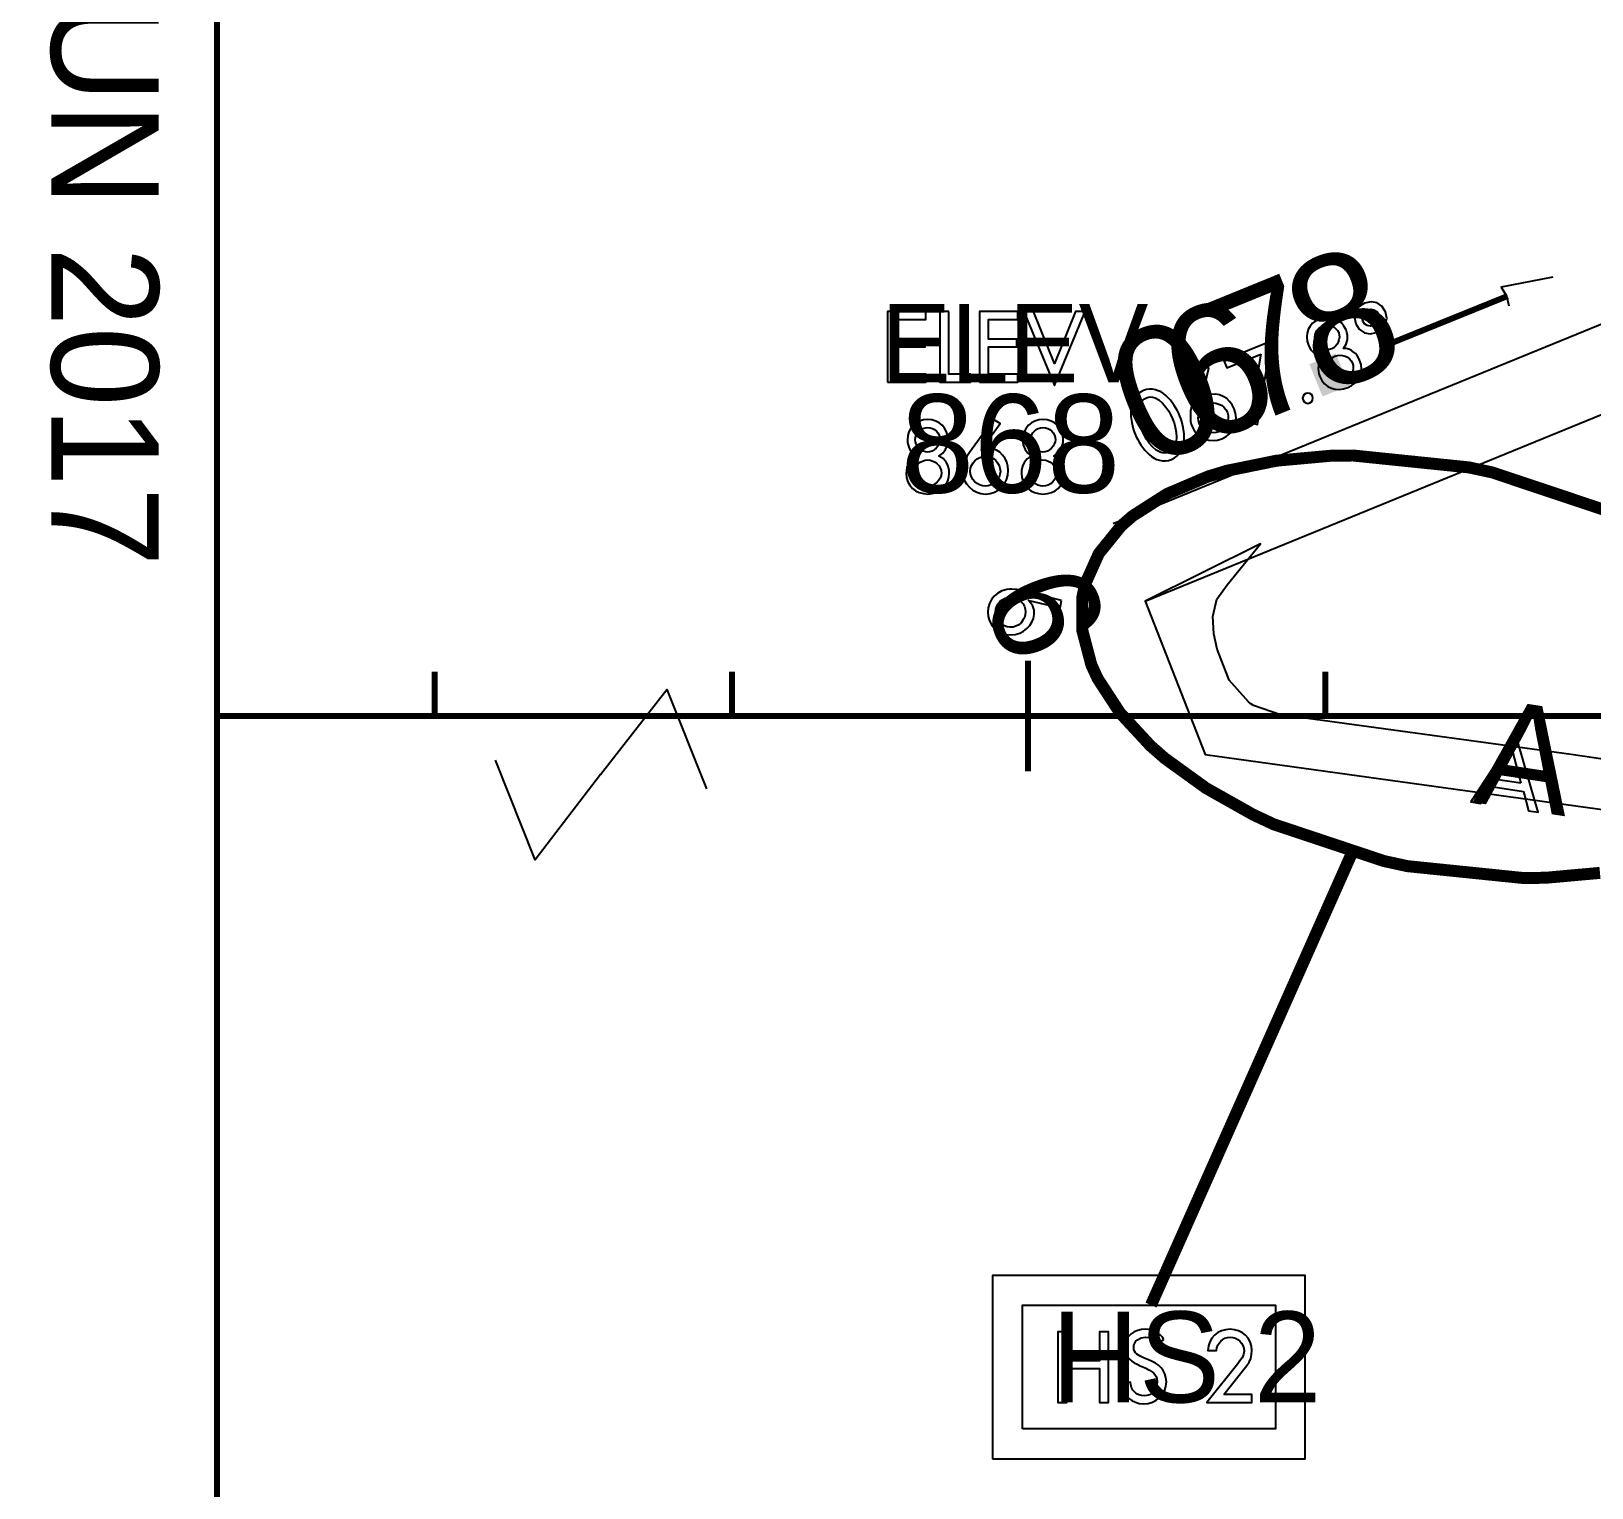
# Model space of a CAD drawing. Extents: x 0.08 to 5.7, y 0.31 to 7.95.
# Drawn here: x 0.085 to 1.497, y 1.907 to 3.225 of the extents above; entities that cross this region are included whole.
import ezdxf

# ---------------------------------------------------------------- set-up
doc = ezdxf.new("R2010")
doc.units = 0
doc.layers.get('0').update_dxf_attribs({"linetype": 'CONTINUOUS'})

msp = doc.modelspace()

# ---------------------------------------------------------------- linework, layer by layer
at = {"color": 0, "const_width": 0.005417}
for points in [[(0.252929, 7.62446), (5.12706, 7.62446), (5.12706, 0.625543), (0.252929, 0.625543), (0.252929, 7.62446)], [(1.42068, 2.98514), (1.31473, 2.94222)], [(0.986817, 2.60525), (0.986817, 2.65528)], [(0.449869, 2.60525), (0.449869, 2.64529)], [(0.718912, 2.60525), (0.718912, 2.64529)], [(1.2557, 2.60525), (1.2557, 2.64529)], [(0.253039, 2.60525), (2.32958, 2.60525), (4.27626, 2.60525)], [(0.986817, 2.55528), (0.986817, 2.60525)]]:
    msp.add_lwpolyline(points, dxfattribs=at)
at = {"color": 0}
for points in [[(1.09277, 2.70915), (4.08029, 3.93099), (4.05126, 4), (1.06375, 2.77919)], [(1.46164, 3.00222), (1.41471, 2.99322), (1.41971, 2.98514), (1.42165, 2.97624)], [(1.29123, 2.97874), (1.28624, 2.97553), (1.2832, 2.97114), (1.28223, 2.96582), (1.28348, 2.96001), (1.28651, 2.95503), (1.29112, 2.95193), (1.29639, 2.95096), (1.30208, 2.9521), (1.30707, 2.95529), (1.31027, 2.95975), (1.31125, 2.96511), (1.31011, 2.97081), (1.30697, 2.97586), (1.30252, 2.979), (1.29709, 2.97999), (1.29123, 2.97874)], [(0.8597, 2.90722), (0.894422, 2.90722), (0.894422, 2.91428), (0.867893, 2.91428), (0.867893, 2.93901), (0.893608, 2.93901), (0.893608, 2.94613), (0.867893, 2.94613), (0.867893, 2.96386), (0.894422, 2.96386), (0.894422, 2.97097), (0.8597, 2.97097), (0.8597, 2.90722)], [(0.915256, 2.97097), (0.907064, 2.97097), (0.907064, 2.90722), (0.934733, 2.90722), (0.934733, 2.91428), (0.915256, 2.91428), (0.915256, 2.97097)], [(0.942762, 2.90722), (0.977485, 2.90722), (0.977485, 2.91428), (0.950956, 2.91428), (0.950956, 2.93901), (0.976671, 2.93901), (0.976671, 2.94613), (0.950956, 2.94613), (0.950956, 2.96386), (0.977485, 2.96386), (0.977485, 2.97097), (0.942762, 2.97097), (0.942762, 2.90722)], [(0.991644, 2.97097), (0.983074, 2.97097), (1.01085, 2.90403), (1.03847, 2.97097), (1.02973, 2.97097), (1.01085, 2.92404), (0.991644, 2.97097)], [(1.25071, 2.91237), (1.25266, 2.90875), (1.25515, 2.90571), (1.25803, 2.90332), (1.26123, 2.90169), (1.2647, 2.90082), (1.26834, 2.90056), (1.27208, 2.9011), (1.27599, 2.90224), (1.27946, 2.90403), (1.2825, 2.90642), (1.28499, 2.90901), (1.28678, 2.91222), (1.28792, 2.91558), (1.28847, 2.91932), (1.28803, 2.92307), (1.28678, 2.92708), (1.28581, 2.92931), (1.28445, 2.93138), (1.28293, 2.93321), (1.28109, 2.93474), (1.27919, 2.93599), (1.27696, 2.93696), (1.27474, 2.9375), (1.27224, 2.93767), (1.27458, 2.94151), (1.27572, 2.94569), (1.27582, 2.94775), (1.27572, 2.94997), (1.27512, 2.95221), (1.27447, 2.95443), (1.27262, 2.9579), (1.27029, 2.96083), (1.26763, 2.96306), (1.26459, 2.96474), (1.26123, 2.96571), (1.25776, 2.9661), (1.25418, 2.96571), (1.25054, 2.96457), (1.24707, 2.96278), (1.2443, 2.96056), (1.24197, 2.9579), (1.24029, 2.95486), (1.23931, 2.95156), (1.23904, 2.94808), (1.23931, 2.94428), (1.24056, 2.94069), (1.24154, 2.93847), (1.24278, 2.93653), (1.24414, 2.93485), (1.24571, 2.93349), (1.24929, 2.93126), (1.25347, 2.93001), (1.25195, 2.92817), (1.25081, 2.92626), (1.25, 2.92415), (1.24946, 2.92182), (1.24929, 2.9196), (1.24946, 2.9171), (1.25, 2.91471), (1.25071, 2.91237)], [(1.29959, 2.95833), (1.29666, 2.95779), (1.29373, 2.95833), (1.29123, 2.96001), (1.28961, 2.96251), (1.28901, 2.96556), (1.28961, 2.96847), (1.29123, 2.97097), (1.29373, 2.97265), (1.29682, 2.97319), (1.2997, 2.97265), (1.30225, 2.97097), (1.30387, 2.96832), (1.30447, 2.96528), (1.30387, 2.96251), (1.30208, 2.96001), (1.29959, 2.95833)], [(1.2532, 2.95806), (1.25526, 2.95861), (1.25749, 2.95888), (1.2596, 2.95861), (1.26166, 2.9579), (1.26362, 2.95692), (1.2653, 2.95557), (1.26682, 2.95378), (1.2679, 2.95182), (1.26834, 2.94988), (1.26845, 2.94775), (1.26807, 2.94553), (1.26736, 2.94347), (1.26638, 2.94151), (1.26497, 2.93972), (1.26346, 2.93832), (1.26166, 2.93722), (1.2596, 2.93668), (1.25749, 2.93668), (1.25526, 2.93696), (1.2532, 2.93767), (1.25125, 2.93875), (1.24946, 2.94), (1.24805, 2.94151), (1.24707, 2.94336), (1.24637, 2.94553), (1.24626, 2.94775), (1.24653, 2.94988), (1.24723, 2.95193), (1.24821, 2.95389), (1.24957, 2.95557), (1.25125, 2.95692), (1.2532, 2.95806)], [(1.19737, 2.93261), (1.18679, 2.87071), (1.19428, 2.86888), (1.20665, 2.94417), (1.16401, 2.92681), (1.16667, 2.92014), (1.19737, 2.93261)], [(1.26432, 2.93072), (1.26666, 2.93138), (1.26904, 2.93164), (1.27138, 2.93138), (1.2736, 2.93083), (1.27572, 2.92974), (1.27762, 2.92833), (1.27919, 2.92654), (1.28027, 2.92443), (1.28098, 2.92219), (1.28098, 2.91986), (1.28071, 2.91749), (1.27984, 2.91525), (1.27859, 2.91319), (1.27723, 2.9114), (1.27528, 2.90989), (1.27322, 2.90875), (1.271, 2.90821), (1.26861, 2.90793), (1.26628, 2.90821), (1.26405, 2.9089), (1.26194, 2.90989), (1.25998, 2.91124), (1.25846, 2.91303), (1.25738, 2.91499), (1.25667, 2.91737), (1.25651, 2.91971), (1.25678, 2.9221), (1.25765, 2.92432), (1.2589, 2.92626), (1.26042, 2.92806), (1.26221, 2.92958), (1.26432, 2.93072)], [(1.14377, 2.92096), (1.13471, 2.88525), (1.1339, 2.88086), (1.13363, 2.87625), (1.13363, 2.87392), (1.1339, 2.87169), (1.13444, 2.86931), (1.13525, 2.86708), (1.13721, 2.86333), (1.13987, 2.86029), (1.1429, 2.85781), (1.14654, 2.85596), (1.15028, 2.85471), (1.1543, 2.85433), (1.15831, 2.85471), (1.16222, 2.85585), (1.16596, 2.85792), (1.16916, 2.8604), (1.17166, 2.86361), (1.17345, 2.86708), (1.17459, 2.87099), (1.17502, 2.875), (1.17459, 2.87918), (1.17334, 2.88319), (1.17155, 2.88667), (1.16916, 2.88971), (1.1665, 2.89236), (1.16336, 2.89432), (1.15999, 2.89567), (1.15641, 2.89626), (1.15278, 2.89611), (1.14903, 2.89513), (1.1461, 2.89344), (1.14377, 2.89139), (1.14361, 2.89139), (1.15039, 2.91997), (1.14377, 2.92096)], [(1.11664, 2.83724), (1.1193, 2.8386), (1.12153, 2.84028), (1.12332, 2.84207), (1.12484, 2.84429), (1.12608, 2.84668), (1.12706, 2.84918), (1.12766, 2.85178), (1.12793, 2.8546), (1.12804, 2.8604), (1.12723, 2.8661), (1.12668, 2.86888), (1.12598, 2.87153), (1.12516, 2.87418), (1.12419, 2.87651), (1.12321, 2.8789), (1.12196, 2.88124), (1.12055, 2.88374), (1.11903, 2.88612), (1.11556, 2.89085), (1.11155, 2.89501), (1.10932, 2.89681), (1.1071, 2.89833), (1.1046, 2.89947), (1.10211, 2.90039), (1.09945, 2.90082), (1.09679, 2.90082), (1.09402, 2.90056), (1.09125, 2.89958), (1.08849, 2.89822), (1.08626, 2.89665), (1.08442, 2.89475), (1.0829, 2.89253), (1.08165, 2.89014), (1.08084, 2.88747), (1.08013, 2.88487), (1.07986, 2.88211), (1.07986, 2.87625), (1.08068, 2.87056), (1.08127, 2.86762), (1.08192, 2.86501), (1.08279, 2.86236), (1.08377, 2.86003), (1.08474, 2.85764), (1.08599, 2.85525), (1.08735, 2.85292), (1.08887, 2.85042), (1.09234, 2.84581), (1.09641, 2.84179), (1.09863, 2.84), (1.10086, 2.83849), (1.10335, 2.83735), (1.10585, 2.83653), (1.10834, 2.83599), (1.11111, 2.83599), (1.11377, 2.83637), (1.11664, 2.83724)], [(1.23817, 2.89708), (1.23655, 2.896), (1.23557, 2.89442), (1.23513, 2.89264), (1.23557, 2.89085), (1.23655, 2.88932), (1.23806, 2.88835), (1.23985, 2.88792), (1.24164, 2.88835), (1.24322, 2.88932), (1.2443, 2.89085), (1.24457, 2.89264), (1.2443, 2.89442), (1.24322, 2.896), (1.24181, 2.89692), (1.24002, 2.89735), (1.23817, 2.89708)], [(1.09391, 2.89307), (1.09581, 2.89361), (1.09777, 2.89378), (1.09972, 2.89361), (1.10167, 2.89307), (1.10514, 2.89111), (1.10845, 2.88818), (1.11138, 2.88471), (1.11404, 2.88097), (1.1161, 2.87722), (1.11762, 2.87392), (1.11887, 2.87044), (1.12001, 2.86637), (1.12071, 2.86193), (1.12098, 2.85736), (1.12071, 2.85308), (1.11947, 2.84918), (1.11849, 2.8475), (1.11735, 2.84597), (1.11583, 2.84472), (1.11388, 2.84392), (1.11193, 2.84321), (1.11003, 2.84304), (1.10807, 2.84321), (1.10623, 2.84375), (1.10265, 2.84571), (1.09928, 2.84864), (1.09641, 2.85194), (1.09391, 2.85568), (1.0918, 2.85943), (1.09028, 2.86279), (1.08903, 2.86626), (1.08789, 2.87044), (1.08708, 2.87483), (1.08681, 2.87929), (1.08724, 2.88374), (1.08832, 2.88764), (1.0893, 2.88932), (1.09055, 2.89085), (1.09207, 2.89208), (1.09391, 2.89307)], [(1.15945, 2.86236), (1.15696, 2.86165), (1.1543, 2.86139), (1.15169, 2.86165), (1.14914, 2.86253), (1.14681, 2.86376), (1.14475, 2.8654), (1.14307, 2.86751), (1.14166, 2.86985), (1.14095, 2.8725), (1.14084, 2.875), (1.14128, 2.87765), (1.14209, 2.88015), (1.14334, 2.88249), (1.14502, 2.8846), (1.14692, 2.88624), (1.14914, 2.88747), (1.15169, 2.88818), (1.15419, 2.88846), (1.15679, 2.88818), (1.15929, 2.88738), (1.16168, 2.88624), (1.1639, 2.88444), (1.16569, 2.88238), (1.1671, 2.87972), (1.16775, 2.87722), (1.16791, 2.87457), (1.16764, 2.87207), (1.16683, 2.86957), (1.16542, 2.86735), (1.1639, 2.86529), (1.16178, 2.86361), (1.15945, 2.86236)], [(0.876519, 2.82488), (0.876953, 2.82086), (0.878039, 2.81706), (0.879883, 2.81392), (0.882215, 2.81108), (0.884983, 2.80886), (0.888346, 2.80735), (0.89209, 2.80638), (0.895996, 2.80599), (0.900011, 2.80638), (0.903592, 2.80735), (0.906956, 2.80886), (0.909885, 2.81108), (0.912218, 2.81392), (0.914008, 2.81706), (0.915147, 2.82086), (0.915582, 2.82488), (0.915419, 2.82736), (0.914876, 2.82986), (0.914171, 2.83208), (0.913032, 2.83415), (0.911783, 2.8361), (0.910157, 2.83778), (0.908203, 2.83919), (0.905979, 2.84011), (0.90956, 2.84293), (0.91211, 2.8464), (0.913032, 2.84831), (0.913738, 2.85042), (0.914171, 2.85265), (0.914279, 2.85499), (0.914008, 2.85889), (0.912924, 2.86236), (0.911242, 2.86556), (0.909179, 2.86822), (0.906413, 2.87044), (0.903321, 2.87196), (0.899849, 2.87304), (0.895996, 2.87332), (0.892199, 2.87304), (0.888726, 2.87196), (0.885579, 2.87044), (0.882921, 2.86822), (0.880697, 2.86556), (0.879015, 2.86236), (0.878039, 2.85889), (0.877658, 2.85499), (0.877767, 2.85265), (0.878201, 2.85042), (0.878907, 2.84831), (0.879883, 2.8464), (0.882379, 2.84293), (0.885688, 2.84011), (0.883626, 2.83919), (0.881782, 2.83778), (0.880154, 2.8361), (0.878907, 2.83415), (0.877929, 2.83208), (0.877061, 2.82986), (0.876682, 2.82736), (0.876519, 2.82488)], [(0.895996, 2.86626), (0.898221, 2.866), (0.900282, 2.8654), (0.902235, 2.86431), (0.903863, 2.8629), (0.905274, 2.86128), (0.90625, 2.85932), (0.906956, 2.85721), (0.907226, 2.85499), (0.906956, 2.85308), (0.90625, 2.85097), (0.905165, 2.84918), (0.903754, 2.8475), (0.901964, 2.84597), (0.900119, 2.84483), (0.898058, 2.84403), (0.895996, 2.84392), (0.893881, 2.84403), (0.891928, 2.84483), (0.889974, 2.84597), (0.888346, 2.8475), (0.886936, 2.84918), (0.885688, 2.85097), (0.884983, 2.85308), (0.884711, 2.85499), (0.884983, 2.85721), (0.885688, 2.85932), (0.886828, 2.86128), (0.888183, 2.8629), (0.889865, 2.86431), (0.891656, 2.8654), (0.893772, 2.866), (0.895996, 2.86626)], [(0.955675, 2.87332), (0.933865, 2.84358), (0.931532, 2.83985), (0.929471, 2.83572), (0.928603, 2.83361), (0.92806, 2.83137), (0.927626, 2.82904), (0.927518, 2.82667), (0.927897, 2.82249), (0.929144, 2.81862), (0.931099, 2.81515), (0.933757, 2.81207), (0.936794, 2.80957), (0.940429, 2.80761), (0.944174, 2.80638), (0.948188, 2.80599), (0.952474, 2.80653), (0.956381, 2.80761), (0.959853, 2.80957), (0.96289, 2.81222), (0.96544, 2.81526), (0.967231, 2.8189), (0.968479, 2.82292), (0.968913, 2.82721), (0.968479, 2.83111), (0.967503, 2.83475), (0.965983, 2.83822), (0.963758, 2.84125), (0.961262, 2.84375), (0.958171, 2.84571), (0.954699, 2.84694), (0.950846, 2.84739), (0.947646, 2.84694), (0.944607, 2.84581), (0.944444, 2.84597), (0.961535, 2.86985), (0.955675, 2.87332)], [(0.980849, 2.82488), (0.981228, 2.82086), (0.982368, 2.81706), (0.984158, 2.81392), (0.986546, 2.81108), (0.989421, 2.80886), (0.992622, 2.80735), (0.996365, 2.80638), (1.00027, 2.80599), (1.00429, 2.80638), (1.00792, 2.80735), (1.01123, 2.80886), (1.01416, 2.81108), (1.01655, 2.81392), (1.01834, 2.81706), (1.01942, 2.82086), (1.01986, 2.82488), (1.01975, 2.82736), (1.01915, 2.82986), (1.01845, 2.83208), (1.01736, 2.83415), (1.01611, 2.8361), (1.01443, 2.83778), (1.01248, 2.83919), (1.01025, 2.84011), (1.01389, 2.84293), (1.01655, 2.8464), (1.01736, 2.84831), (1.01807, 2.85042), (1.01845, 2.85265), (1.01861, 2.85499), (1.01834, 2.85889), (1.0172, 2.86236), (1.01557, 2.86556), (1.01346, 2.86822), (1.01069, 2.87044), (1.00765, 2.87196), (1.00418, 2.87304), (1.00027, 2.87332), (0.996528, 2.87304), (0.993056, 2.87196), (0.989854, 2.87044), (0.987196, 2.86822), (0.985026, 2.86556), (0.983344, 2.86236), (0.982368, 2.85889), (0.982096, 2.85499), (0.982206, 2.85265), (0.982476, 2.85042), (0.983182, 2.84831), (0.984158, 2.8464), (0.986654, 2.84293), (0.990126, 2.84011), (0.987901, 2.83919), (0.986111, 2.83778), (0.984429, 2.8361), (0.983182, 2.83415), (0.982206, 2.83208), (0.981392, 2.82986), (0.980957, 2.82736), (0.980849, 2.82488)], [(1.00027, 2.86626), (1.0025, 2.866), (1.00456, 2.8654), (1.00651, 2.86431), (1.00819, 2.8629), (1.0096, 2.86128), (1.01069, 2.85932), (1.01123, 2.85721), (1.0115, 2.85499), (1.01123, 2.85308), (1.01058, 2.85097), (1.00944, 2.84918), (1.00803, 2.8475), (1.00624, 2.84597), (1.00445, 2.84483), (1.00239, 2.84403), (1.00027, 2.84392), (0.99821, 2.84403), (0.996257, 2.84483), (0.994303, 2.84597), (0.992622, 2.8475), (0.991265, 2.84918), (0.990126, 2.85097), (0.989312, 2.85308), (0.98915, 2.85499), (0.989312, 2.85721), (0.990018, 2.85932), (0.991103, 2.86128), (0.992512, 2.8629), (0.99414, 2.86431), (0.996094, 2.8654), (0.99821, 2.866), (1.00027, 2.86626)], [(0.948188, 2.81304), (0.945529, 2.81332), (0.942925, 2.81418), (0.940701, 2.81543), (0.938585, 2.81706), (0.936957, 2.81917), (0.93571, 2.8215), (0.934842, 2.824), (0.934571, 2.82682), (0.934842, 2.82943), (0.93571, 2.83182), (0.937067, 2.83415), (0.938747, 2.8361), (0.94081, 2.83789), (0.943033, 2.83919), (0.945529, 2.84), (0.948188, 2.84028), (0.950683, 2.84), (0.953179, 2.83931), (0.955404, 2.83806), (0.957519, 2.83637), (0.95931, 2.83431), (0.960558, 2.83192), (0.961372, 2.82932), (0.961806, 2.82639), (0.961372, 2.82374), (0.960721, 2.82124), (0.95931, 2.81901), (0.957628, 2.81706), (0.955567, 2.81543), (0.953342, 2.81418), (0.950846, 2.81332), (0.948188, 2.81304)], [(0.895996, 2.83681), (0.898329, 2.83653), (0.900717, 2.83583), (0.902778, 2.83475), (0.904568, 2.83333), (0.90625, 2.83154), (0.907335, 2.82958), (0.908203, 2.82736), (0.908475, 2.82488), (0.908203, 2.82264), (0.907335, 2.82042), (0.906087, 2.81847), (0.904568, 2.81668), (0.902615, 2.81515), (0.900553, 2.81401), (0.898329, 2.81332), (0.895996, 2.81304), (0.893608, 2.81332), (0.891385, 2.81401), (0.889324, 2.81515), (0.887478, 2.81668), (0.885851, 2.81847), (0.884711, 2.82042), (0.883897, 2.82264), (0.883626, 2.82488), (0.883897, 2.82736), (0.884603, 2.82958), (0.885851, 2.83154), (0.887369, 2.83333), (0.889324, 2.83475), (0.891385, 2.83583), (0.893608, 2.83653), (0.895996, 2.83681)], [(1.00027, 2.83681), (1.00277, 2.83653), (1.00499, 2.83583), (1.00711, 2.83475), (1.0089, 2.83333), (1.01058, 2.83154), (1.01166, 2.82958), (1.01248, 2.82736), (1.0128, 2.82488), (1.01248, 2.82264), (1.01166, 2.82042), (1.01042, 2.81847), (1.0089, 2.81668), (1.00711, 2.81515), (1.00488, 2.81401), (1.00266, 2.81332), (1.00027, 2.81304), (0.998047, 2.81332), (0.995714, 2.81401), (0.993599, 2.81515), (0.991808, 2.81668), (0.990126, 2.81847), (0.98904, 2.82042), (0.988172, 2.82264), (0.987901, 2.82488), (0.988172, 2.82736), (0.988878, 2.82958), (0.990126, 2.83154), (0.991644, 2.83333), (0.993599, 2.83475), (0.995714, 2.83583), (0.997939, 2.83653), (1.00027, 2.83681)], [(1.01709, 2.70975), (0.981228, 2.71875), (0.976779, 2.71957), (0.972222, 2.71983), (0.969997, 2.71983), (0.967665, 2.71957), (0.96544, 2.71903), (0.963053, 2.71832), (0.959418, 2.71625), (0.956272, 2.7136), (0.953776, 2.71056), (0.951932, 2.70692), (0.950846, 2.70318), (0.950413, 2.69917), (0.950683, 2.69526), (0.951824, 2.69125), (0.953885, 2.6875), (0.956381, 2.68446), (0.959581, 2.68181), (0.963053, 2.68001), (0.96696, 2.67887), (0.970975, 2.6786), (0.975151, 2.67904), (0.979329, 2.68028), (0.982639, 2.68197), (0.985678, 2.68431), (0.988336, 2.68707), (0.990289, 2.69015), (0.991644, 2.69347), (0.99235, 2.6971), (0.992242, 2.70085), (0.991103, 2.70443), (0.989421, 2.70736), (0.987358, 2.70975), (0.987522, 2.70985), (1.01595, 2.70318), (1.01709, 2.70975)], [(0.958333, 2.69401), (0.957628, 2.69667), (0.957357, 2.69933), (0.95779, 2.70193), (0.958496, 2.70443), (0.959744, 2.70665), (0.961372, 2.70876), (0.963488, 2.71039), (0.965983, 2.71181), (0.968479, 2.71251), (0.971137, 2.71263), (0.973633, 2.71224), (0.976238, 2.71137), (0.978461, 2.71012), (0.980578, 2.70861), (0.982368, 2.70654), (0.983615, 2.70432), (0.984321, 2.70182), (0.984429, 2.69933), (0.984158, 2.69667), (0.983453, 2.69417), (0.982206, 2.69179), (0.980578, 2.68956), (0.978353, 2.68778), (0.975857, 2.68653), (0.973199, 2.68571), (0.97054, 2.68554), (0.968044, 2.68599), (0.965549, 2.68679), (0.963325, 2.68804), (0.961262, 2.68972), (0.959581, 2.69168), (0.958333, 2.69401)], [(0.599881, 2.55225), (0.659885, 2.62929), (0.695856, 2.53928)], [(1.435, 2.53694), (1.43972, 2.51942), (1.44835, 2.51818), (1.4279, 2.58919), (1.38748, 2.5275), (1.39611, 2.5261), (1.40582, 2.54139), (1.435, 2.53694)], [(1.43278, 2.54443), (1.41015, 2.5479), (1.42529, 2.57183), (1.43278, 2.54443)], [(0.599881, 2.55225), (0.540853, 2.47526), (0.504883, 2.56526)]]:
    msp.add_lwpolyline(points, dxfattribs=at)
at = {"color": 44, "const_width": 0.010833}
for points in [[(1.50683, 2.7921), (1.40674, 2.82557), (1.39626, 2.82781), (1.38574, 2.83008), (1.28076, 2.84087), (1.27056, 2.84071), (1.26031, 2.8406), (1.21153, 2.83615), (1.1665, 2.82699), (1.1582, 2.82443), (1.14985, 2.82194), (1.11247, 2.80604), (1.08143, 2.78618), (1.07623, 2.78168), (1.07102, 2.77713), (1.05084, 2.75217), (1.03847, 2.72461), (1.03722, 2.71875), (1.03597, 2.71294), (1.03586, 2.68272), (1.04405, 2.65158), (1.04693, 2.64529), (1.0498, 2.63906), (1.06993, 2.60818), (1.09744, 2.5784), (1.104, 2.57264), (1.11057, 2.56689), (1.14784, 2.53999), (1.19043, 2.516), (1.19971, 2.51167), (1.20898, 2.50732), (1.30908, 2.47396), (1.31961, 2.47168), (1.33008, 2.4694), (1.43506, 2.45865), (1.44526, 2.45876), (1.45546, 2.45893), (1.50424, 2.46332)], [(1.09804, 2.07237), (1.27875, 2.47889)]]:
    msp.add_lwpolyline(points, dxfattribs=at)
at = {"color": 254}
msp.add_lwpolyline([(1.16775, 2.63997), (1.15777, 2.66569), (1.155, 2.67958), (1.15386, 2.69526), (1.1575, 2.71083), (1.16694, 2.7239), (1.19721, 2.76096), (1.09277, 2.70915), (1.14708, 2.57026), (1.56071, 2.51318), (1.57275, 2.58475), (1.56293, 2.56944), (1.55513, 2.56401), (1.54719, 2.56044), (1.53543, 2.56196), (1.47808, 2.57026), (1.21794, 2.60585), (1.21533, 2.60613), (1.1907, 2.61486), (1.18848, 2.61637), (1.18614, 2.61794), (1.16889, 2.63769), (1.16775, 2.63997)], dxfattribs=at)
at = {"color": 44}
for points in [[(0.954699, 1.93321), (1.23752, 1.93321), (1.23752, 2.09928), (0.954699, 2.09928), (0.954699, 1.93321)], [(0.981825, 1.96029), (0.981825, 2.07237), (1.21056, 2.07237), (1.21056, 1.96029), (0.981825, 1.96029)], [(1.02192, 2.02208), (1.02192, 2.04818), (1.01362, 2.04818), (1.01362, 1.98432), (1.02192, 1.98432), (1.02192, 2.01497), (1.05154, 2.01497), (1.05154, 1.98432), (1.05973, 1.98432), (1.05973, 2.04818), (1.05154, 2.04818), (1.05154, 2.02208), (1.02192, 2.02208)], [(1.1097, 2.04112), (1.10834, 2.04335), (1.10666, 2.04514), (1.10487, 2.04682), (1.10276, 2.04807), (1.10053, 2.04915), (1.0982, 2.04986), (1.0957, 2.05029), (1.09321, 2.05057), (1.08957, 2.05029), (1.0861, 2.04943), (1.0829, 2.04807), (1.08002, 2.04622), (1.07764, 2.04389), (1.07568, 2.04112), (1.0746, 2.03776), (1.074, 2.03401), (1.07444, 2.03082), (1.0753, 2.02806), (1.07666, 2.02572), (1.07845, 2.02349), (1.08057, 2.02165), (1.0829, 2.02013), (1.08556, 2.01878), (1.08822, 2.01753), (1.09267, 2.01557), (1.09668, 2.01361), (1.10015, 2.01112), (1.10151, 2.00944), (1.10265, 2.00765), (1.10335, 2.00553), (1.10362, 2.00304), (1.10335, 2.00054), (1.10276, 1.99821), (1.10167, 1.99599), (1.10026, 1.99403), (1.09863, 1.99251), (1.09668, 1.99126), (1.09429, 1.99056), (1.09196, 1.99029), (1.08946, 1.99056), (1.08708, 1.9911), (1.08485, 1.99224), (1.08306, 1.99376), (1.08154, 1.99556), (1.0804, 1.99778), (1.0797, 2.00017), (1.07943, 2.00276), (1.07123, 2.00097), (1.0721, 1.99724), (1.07346, 1.99376), (1.07541, 1.99067), (1.0778, 1.98807), (1.08068, 1.98594), (1.08388, 1.98443), (1.08735, 1.98346), (1.09125, 1.98318), (1.09543, 1.98346), (1.09928, 1.9846), (1.10276, 1.98628), (1.10585, 1.98861), (1.10834, 1.99154), (1.1103, 1.99485), (1.11155, 1.99875), (1.11193, 2.00304), (1.11155, 2.00694), (1.11068, 2.01025), (1.10916, 2.01318), (1.10721, 2.01568), (1.10487, 2.0179), (1.10211, 2.01975), (1.09901, 2.02138), (1.09581, 2.02279), (1.09125, 2.02474), (1.08822, 2.0261), (1.08529, 2.02806), (1.08415, 2.02929), (1.08317, 2.03071), (1.08252, 2.03222), (1.08236, 2.03401), (1.08263, 2.03614), (1.08333, 2.03792), (1.08442, 2.03961), (1.08583, 2.04085), (1.08919, 2.04275), (1.09294, 2.04346), (1.09625, 2.04308), (1.09901, 2.04183), (1.10124, 2.03988), (1.10319, 2.03722), (1.1097, 2.04112)], [(1.16401, 1.99137), (1.18484, 2.01779), (1.18679, 2.02067), (1.18821, 2.02403), (1.18902, 2.02761), (1.18929, 2.03125), (1.18891, 2.03526), (1.18777, 2.03901), (1.18598, 2.04237), (1.18359, 2.04514), (1.18072, 2.04736), (1.17735, 2.04904), (1.17361, 2.05012), (1.1696, 2.05057), (1.16542, 2.05012), (1.16168, 2.04915), (1.15848, 2.04753), (1.15554, 2.04531), (1.15321, 2.04249), (1.15137, 2.03928), (1.15012, 2.03554), (1.14931, 2.03142), (1.15733, 2.03142), (1.15766, 2.03375), (1.15848, 2.03614), (1.15972, 2.03803), (1.16113, 2.03988), (1.16292, 2.04139), (1.16498, 2.04249), (1.16721, 2.04318), (1.1696, 2.04346), (1.17209, 2.04318), (1.17443, 2.04237), (1.17654, 2.04124), (1.17849, 2.03971), (1.18001, 2.03792), (1.18126, 2.03569), (1.18197, 2.03331), (1.18224, 2.03082), (1.18164, 2.02761), (1.18039, 2.02458), (1.17849, 2.02181), (1.17654, 2.01915), (1.14849, 1.98432), (1.18929, 1.98432), (1.18929, 1.99137), (1.16401, 1.99137)]]:
    msp.add_lwpolyline(points, dxfattribs=at)

# ---------------------------------------------------------------- texts
at = {"color": 0}
for s, height, rotation, p in [('NC-3,  25 MAY 2017  to  22 JUN 2017', 0.0972222, 270, (0.103017, 4.95178)), ('8', 0.117588, 22.1923, (1.25307, 2.89419)), ('7', 0.117588, 22.1923, (1.1848, 2.86632)), ('6', 0.117588, 22.1923, (1.13928, 2.84776)), ('0', 0.117588, 22.1923, (1.09376, 2.82921)), ('.', 0.202685, 22.1922, (1.23032, 2.88492)), ('6', 0.097479, 292.182, (0.943785, 2.71422)), ('A', 0.095419, 351.364, (1.38871, 2.52726))]:
    msp.add_text(s, height=height, rotation=rotation, dxfattribs=at).set_placement(p)
for s, height, p in [('ELEV', 0.0707244, (0.853799, 2.90719)), ('868', 0.088927, (0.871796, 2.80721))]:
    msp.add_text(s, height=height, dxfattribs=at).set_placement(p)
at = {"color": 44}
msp.add_text('HS 2', height=0.0822074, dxfattribs=at).set_placement((1.00777, 1.98435))

doc.saveas('drawing.dxf')
